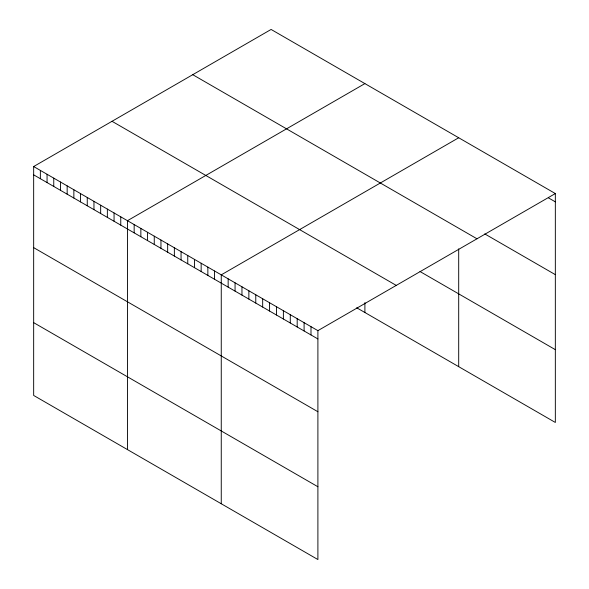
<?xml version="1.0" encoding="UTF-8"?>
<svg xmlns="http://www.w3.org/2000/svg" width="589" height="589" viewBox="0 0 589 589"><rect width="100%" height="100%" fill="white"/><g stroke="black" fill="none" stroke-linecap="round" stroke-linejoin="round"><path stroke-width="0.88" d="M33.661 166.54L317.898 330.643L317.898 559.55L33.661 395.447L33.661 166.54L271.102 29.45L555.339 193.553L555.339 422.46L356.713 307.782M364.9 83.601L127.46 220.691L127.46 449.598M458.698 137.76L221.258 274.849L221.258 503.757M317.898 330.643L555.339 193.553M548.44 197.867L555.339 201.85M484.776 233.914L555.339 274.651M192.75 74.693L476.987 238.795M419.994 271.514L555.339 349.66M112.013 121.297L396.25 285.4M33.661 174.837L317.898 338.94M33.661 247.638L317.898 411.74M33.661 322.647L317.898 486.75M458.698 248.86L458.698 366.667M364.9 302.628L364.9 312.516M310.992 326.652L310.992 334.95M304.093 322.669L304.093 330.966M297.187 318.686L297.187 326.983M290.281 314.703L290.281 322.993M283.383 310.712L283.383 319.01M276.477 306.729L276.477 315.027M269.578 302.746L269.578 311.036M262.672 298.756L262.672 307.053M255.773 294.772L255.773 303.07M248.867 290.789L248.867 299.087M241.961 286.799L241.961 295.096M235.063 282.816L235.063 291.113M228.157 278.833L228.157 287.13M214.558 270.977L214.558 279.274M207.858 267.111L207.858 275.409M201.158 263.239L201.158 271.536M194.458 259.374L194.458 267.671M187.758 255.508L187.758 263.798M181.059 251.636L181.059 259.933M174.359 247.77L174.359 256.068M167.659 243.898L167.659 252.195M160.959 240.032L160.959 248.33M154.259 236.167L154.259 244.457M147.559 232.294L147.559 240.592M140.859 228.429L140.859 236.726M134.159 224.564L134.159 232.854M120.76 216.826L120.76 225.123M114.06 212.953L114.06 221.25M107.36 209.088L107.36 217.385M100.66 205.222L100.66 213.512M93.96 201.35L93.96 209.647M87.26 197.484L87.26 205.782M80.56 193.612L80.56 201.909M73.861 189.746L73.861 198.044M67.161 185.881L67.161 194.171M60.461 182.008L60.461 190.306M53.761 178.143L53.761 186.441M47.061 174.278L47.061 182.568M40.361 170.405L40.361 178.703"/></g></svg>
